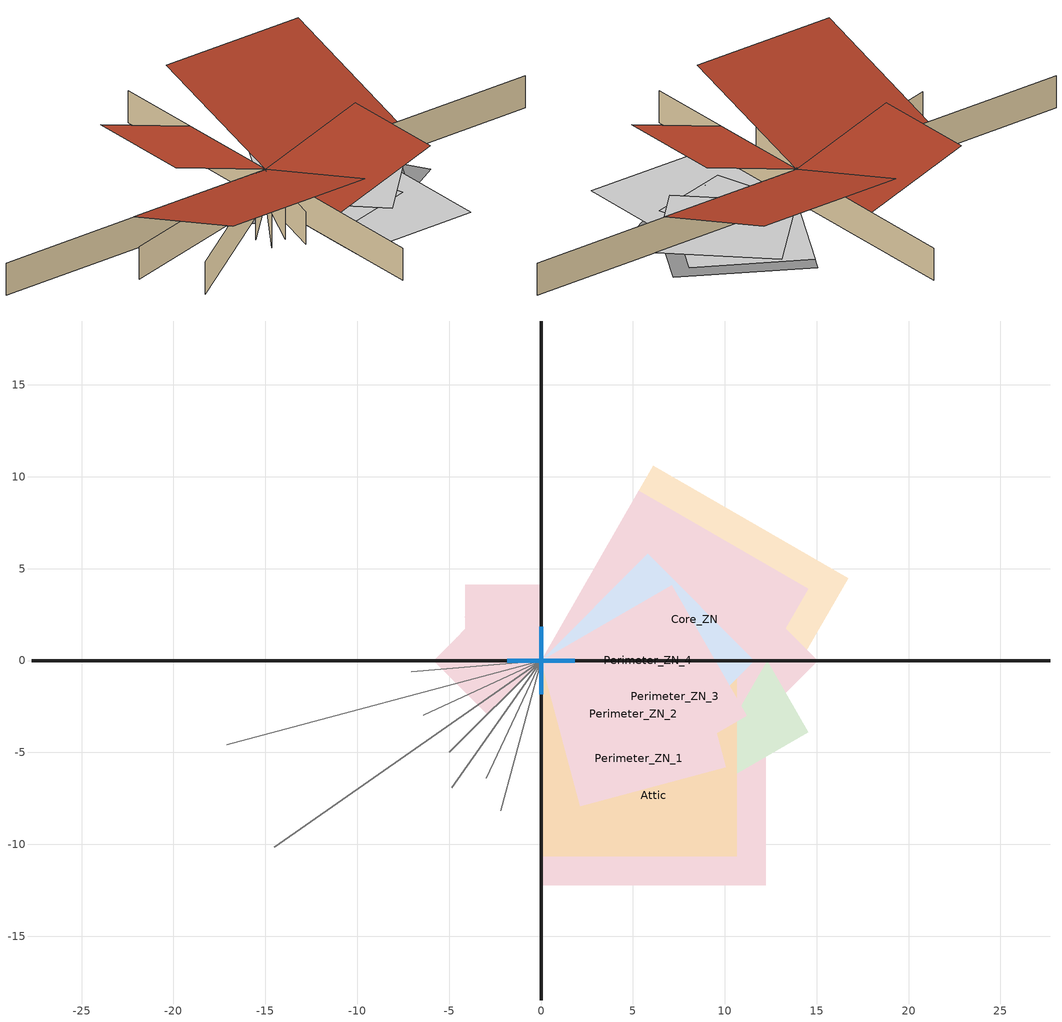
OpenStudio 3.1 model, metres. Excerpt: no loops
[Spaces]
Perimeter_ZN_1
 floor ground (Perimeter_ZN_1_floor SlabOnOrBelowGradeF073): 10.65,0 10.65,-10.65 0,-10.65 0,0 z0
 wall outside (MetalFrameWallU055): 0,0 27.71,0 z0:3.05
 wall to Perimeter_ZN_2 (MetalFrameWallInterior): 0,0 -7.05,-0.62 z0:3.05
 wall to Core_ZN (MetalFrameWallInterior): 0,0 -17.1,-4.58 z0:3.05
 wall to Perimeter_ZN_4: -5,-5 0,0 z0:3.05
 window (Base_AllCZ_FixedWindowU34): 0,0 1.83,0 / 0,0 1.83,0 / 0,0 1.83,0 / 0,0 1.83,0 / 0,0 1.83,0 / 0,0 1.83,0 z0:1.52
 window (Glazed Door): 0,0 1.83,0 z0:2.13
Perimeter_ZN_2
 floor ground (Perimeter_ZN_2_floor SlabOnOrBelowGradeF073): 7.92,2.12 10.05,-5.8 2.12,-7.92 0,0 z0
 wall outside (MetalFrameWallU055): 0,0 0,18.47 z0:3.05
 wall to Perimeter_ZN_3: -6.41,-2.99 0,0 z0:3.05
 wall to Core_ZN: -2.19,-8.18 0,0 z0:3.05
 window (Base_AllCZ_FixedWindowU34): 0,0 0,1.83 / 0,0 0,1.83 / 0,0 0,1.83 / 0,0 0,1.83 z0:1.52
Core_ZN
 floor ground (Core_ZN_floor SlabOnOrBelowGradeF073): 6.12,10.59 16.71,4.48 10.59,-6.12 0,0 z0
 wall to Perimeter_ZN_3: -14.5,-10.15 0,0 z0:3.05
 wall to Perimeter_ZN_4: -4.86,-6.93 0,0 z0:3.05
Perimeter_ZN_3
 floor ground (Perimeter_ZN_3_floor SlabOnOrBelowGradeF073): 9.22,5.33 14.55,-3.9 5.33,-9.22 0,0 z0
 wall outside (MetalFrameWallU055): 0,0 -27.71,0 z0:3.05
 wall to Perimeter_ZN_4: -2.99,-6.41 0,0 z0:3.05
 window (Base_AllCZ_FixedWindowU34): 0,0 -1.83,0 / 0,0 -1.83,0 / 0,0 -1.83,0 / 0,0 -1.83,0 / 0,0 -1.83,0 / 0,0 -1.83,0 z0:1.52
Perimeter_ZN_4
 floor ground (Perimeter_ZN_4_floor SlabOnOrBelowGradeF073): 5.8,5.8 11.6,0 5.8,-5.8 0,0 z0
 wall outside (MetalFrameWallU055): 0,0 0,-18.47 z0:3.05
 window (Base_AllCZ_FixedWindowU34): 0,0 0,-1.83 / 0,0 0,-1.83 / 0,0 0,-1.83 / 0,0 0,-1.83 z0:1.52
Attic
 floor outside (OtherFloorU071): 0,4.12 0,0 -4.12,0 -4.12,4.12 z0; -0.88,3.27 0,0 -3.27,-0.88 -4.14,2.39 z0; -1.69,2.93 0,0 -2.93,-1.69 -4.62,1.24 z0; -2.91,2.91 0,0 -2.91,-2.91 -5.83,0 z0
 floor to Core_ZN (TypicalPlenumFloorInterior): 12.23,0 12.23,-12.23 0,-12.23 0,0 z0
 floor to Perimeter_ZN_2 (TypicalPlenumFloorInterior): 7.92,2.12 10.05,-5.8 2.12,-7.92 0,0 z0
 floor to Perimeter_ZN_4 (TypicalPlenumFloorInterior): 7.1,4.1 11.21,-3 4.1,-7.1 0,0 z0
 floor to Perimeter_ZN_1 (TypicalPlenumFloorInterior): 7.53,7.53 15.06,0 7.53,-7.53 0,0 z0
 floor to Perimeter_ZN_3 (TypicalPlenumFloorInterior): 5.33,9.22 14.55,3.9 9.22,-5.33 0,0 z0
 roof outside (SteepNonresWoodFramingAndOtherRoofU034HiRefl): 0,-13.33,7.5 0,0,3.05 -14.05,0,3.05 -14.05,-13.33,7.5; 9.57,0,6.24 0,0,3.05 0,-10.09,3.05 9.57,-10.09,6.24; -9.57,0,6.24 0,0,3.05 0,10.09,3.05 -9.57,10.09,6.24; 0,13.33,7.5 0,0,3.05 14.05,0,3.05 14.05,13.33,7.5
[Site]
SACRAMENTO EXECUTIVE: Latitude {deg}=38.58; Longitude {deg}=-121.49; Time Zone {hr}=-8; Elevation {m}=4.572
[SizingPeriod:DesignDay] Barometric Pressure {Pa}=101284; Wind Speed {m/s}=2.3; Sky Clearness=0; Rain Indicator=0; Snow Indicator=0; Day of Month=21; Daylight Saving Time Indicator=0; Humidity Indicating Type=Wetbulb; Dry-Bulb Temperature Range Modifier Type=DefaultMultipliers
Name | Maximum Dry-Bulb Temperature {C} | Daily Dry-Bulb Temperature Range {deltaC} | Humidity Indicating Conditions at Maximum Dry-Bulb | Wind Direction {deg} | Month | Day Type | Solar Model Indicator | ASHRAE Taub | ASHRAE Taud
SACRAMENTO EXECUTIVE Ann Htg 99.6% Condns DB | -0.3 | 0 | -0.3 | 330 | 12 | WinterDesignDay | ASHRAEClearSky
SACRAMENTO EXECUTIVE  June .4% Condns DB=>MCWB | 39.4 | 16.5 | 21.6 | 220 | 6 | SummerDesignDay | ASHRAETau | 0.362 | 2.413
SACRAMENTO EXECUTIVE  July .4% Condns DB=>MCWB | 40.1 | 17.7 | 22 | 220 | 7 | SummerDesignDay | ASHRAETau | 0.363 | 2.407
SACRAMENTO EXECUTIVE  August .4% Condns DB=>MCWB | 40.1 | 17.5 | 21.2 | 220 | 8 | SummerDesignDay | ASHRAETau | 0.347 | 2.442
SACRAMENTO EXECUTIVE  September .4% Condns DB=>MCWB | 37.9 | 16.8 | 19.8 | 220 | 9 | SummerDesignDay | ASHRAETau | 0.351 | 2.437
SACRAMENTO EXECUTIVE  October .4% Condns DB=>MCWB | 33.5 | 14.6 | 18.2 | 220 | 10 | SummerDesignDay | ASHRAETau | 0.345 | 2.463
SACRAMENTO EXECUTIVE  November .4% Condns DB=>MCWB | 25.4 | 11.3 | 15.3 | 220 | 11 | SummerDesignDay | ASHRAETau | 0.331 | 2.486
[Site:WaterMainsTemperature]
Calculation Method=Schedule; Temperature Schedule=WaterMainCZ12
[Building]
Small Office: North Axis {deg}=0
[Material]
Name | Roughness | Thickness {m} | Conductivity {W/m-K} | Density {kg/m3} | Specific Heat {J/kg-K} | Thermal Absorptance | Solar Absorptance | Visible Absorptance
Stucco - 7/8 in. | MediumRough | 0.022352 | 0.700948 | 1855.1 | 837.36 | 0.9 | 0.7 | 0.8
Air - Metal Wall Framing - 16 or 24 in. OC; Air - Metal Wall Framing - 16 or 24 in. OC 1 | Smooth | 0.1397 | 1.22017 | 1.28148 | 1004.832
Gypsum Board - 1/2 in. | Smooth | 0.0127 | 0.158656 | 640.739 | 1130.436 | 0.9 | 0.7 | 0.8
Gypsum Board - 5/8 in. | MediumRough | 0.016002 | 0.158656 | 640.739 | 1130.436 | 0.9 | 0.7 | 0.8
Metal Standing Seam - 1/16 in. | MediumRough | 0.0015875 | 2.21534 | 7820.53 | 502.416 | 0.8 | 0.75 | 0.8
Compliance Insulation R28.63 | Smooth | 0.116061 | 0.0230188 | 16.0185 | 1130.436 | 0.9 | 0.7 | 0.8
Compliance Insulation R9.83 | MediumRough | 0.0398691 | 0.0230188 | 16.0185 | 1130.436 | 0.9 | 0.7 | 0.8
Plywood - 5/8 in. | Smooth | 0.016002 | 0.11544 | 480.554 | 1884.06
Carpet - 3/4 in. | Smooth | 0.01905 | 0.0455183 | 288.332 | 1381.644 | 0.9 | 0.7 | 0.8
Acoustic Tile - 3/4 in. | MediumRough | 0.01905 | 0.0576335 | 288.332 | 795.492 | 0.9 | 0.7 | 0.8
Compliance Insulation R14.60 | Smooth | 0.0591861 | 0.0230188 | 16.0185 | 1130.436
Compliance Insulation R1.41 | Smooth | 0.00571591 | 0.0230188 | 16.0185 | 1130.436
Compliance Insulation R0.02 | Smooth | 8.10768e-05 | 0.0230188 | 16.0185 | 1130.436
[Construction]
MetalFrameWallU055: Stucco - 7/8 in., Compliance Insulation R14.60, Compliance Insulation R1.41, Compliance Insulation R0.02, Compliance Insulation R0.02, Air - Metal Wall Framing - 16 or 24 in. OC, Gypsum Board - 1/2 in.
MetalFrameWallInterior: Gypsum Board - 5/8 in., Air - Metal Wall Framing - 16 or 24 in. OC 1, Gypsum Board - 5/8 in.
SteepNonresWoodFramingAndOtherRoofU034HiRefl: Metal Standing Seam - 1/16 in., Compliance Insulation R28.63
OtherFloorU071: Compliance Insulation R9.83, Plywood - 5/8 in., Carpet - 3/4 in.
TypicalPlenumFloorInterior: Acoustic Tile - 3/4 in.
Base_AllCZ_FixedWindowU34: Base_AllCZ_FixedWindowU34 Material
Glazed Door: Glazed Door Material
[WindowMaterial:SimpleGlazingSystem]
Name | U-Factor {W/m2-K} | Solar Heat Gain Coefficient | Visible Transmittance
Base_AllCZ_FixedWindowU34 Material | 1.93061 | 0.22 | 0.42
Glazed Door Material | 2.55522 | 0.23 | 0.17
[Construction:FfactorGroundFloor] F-Factor {W/m-K}=1.26344
Name | Area {m2} | PerimeterExposed {m}
Perimeter_ZN_1_floor SlabOnOrBelowGradeF073; Perimeter_ZN_3_floor SlabOnOrBelowGradeF073 | 113.449 | 27.432
Perimeter_ZN_2_floor SlabOnOrBelowGradeF073 | 67.3009 | 18.288
Perimeter_ZN_4_floor SlabOnOrBelowGradeF073 | 67.3021 | 18.288
Core_ZN_floor SlabOnOrBelowGradeF073 | 149.659 | 0
[Space] Building Story=Building Story 1
Name | Thermal Zone | Design Specification Outdoor Air Object
Perimeter_ZN_1 | Perimeter_ZN_1 Thermal Zone | Perimeter_ZN_1 Thermal Zone Design Specification Outdoor Air
Perimeter_ZN_2 | Perimeter_ZN_2 Thermal Zone | Perimeter_ZN_2 Thermal Zone Design Specification Outdoor Air
Perimeter_ZN_3 | Perimeter_ZN_3 Thermal Zone | Perimeter_ZN_3 Thermal Zone Design Specification Outdoor Air
Perimeter_ZN_4 | Perimeter_ZN_4 Thermal Zone | Perimeter_ZN_4 Thermal Zone Design Specification Outdoor Air
Core_ZN | Core_ZN Thermal Zone | Core_ZN Thermal Zone Design Specification Outdoor Air
Attic | Attic Thermal Zone | Attic Thermal Zone Design Specification Outdoor Air
[ThermalZone] Multiplier=1; Use Ideal Air Loads=No
Name | Volume {m3} | Thermostat
Attic Thermal Zone | 1731.2
Core_ZN Thermal Zone | 456.156 | Core_ZN Thermal Zone Thermostat
Perimeter_ZN_1 Thermal Zone | 345.797 | Perimeter_ZN_1 Thermal Zone Thermostat
Perimeter_ZN_2 Thermal Zone | 205.13 | Perimeter_ZN_2 Thermal Zone Thermostat
Perimeter_ZN_3 Thermal Zone | 345.797 | Perimeter_ZN_3 Thermal Zone Thermostat
Perimeter_ZN_4 Thermal Zone | 205.13 | Perimeter_ZN_4 Thermal Zone Thermostat
[Sizing:Zone]
Attic Thermal Zone: Zone Cooling Design Supply Air Temperature Input Method=SupplyAirTemperature; Zone Cooling Design Supply Air Temperature {C}=14; Zone Cooling Design Supply Air Temperature Difference {deltaC}=11.11; Zone Heating Design Supply Air Temperature Input Method=SupplyAirTemperature; Zone Heating Design Supply Air Temperature {C}=40; Zone Heating Design Supply Air Temperature Difference {deltaC}=11.11; Zone Cooling Design Supply Air Humidity Ratio {kg-H2O/kg-air}=0.0085; Zone Heating Design Supply Air Humidity Ratio {kg-H2O/kg-air}=0.008; Zone Heating Sizing Factor=1; Zone Cooling Sizing Factor=1; Cooling Design Air Flow Method=DesignDay; Cooling Minimum Air Flow per Zone Floor Area {m3/s-m2}=0; Cooling Minimum Air Flow {m3/s}=0; Cooling Minimum Air Flow Fraction=0; Heating Design Air Flow Method=DesignDay; Heating Maximum Air Flow per Zone Floor Area {m3/s-m2}=0; Heating Maximum Air Flow {m3/s}=0; Heating Maximum Air Flow Fraction=0; Account for Dedicated Outdoor Air System=No; Dedicated Outdoor Air System Control Strategy=NeutralSupplyAir; Dedicated Outdoor Air Low Setpoint Temperature for Design {C}=autosize; Dedicated Outdoor Air High Setpoint Temperature for Design {C}=autosize
[BuildingStory]
Building Story 1
[People:Definition] Number of People Calculation Method=People/Area; People per Space Floor Area {person/m2}=0.0538196; Fraction Radiant=0.3; Sensible Heat Fraction=0.555556
Perimeter_ZN_1 People Definition; Perimeter_ZN_2 People Definition; Perimeter_ZN_3 People Definition; Perimeter_ZN_4 People Definition; Core_ZN People Definition
[People] Number of People Schedule=OfficeOccupancy; Multiplier=1
Name | People Definition | Space or SpaceType | Activity Level Schedule
Perimeter_ZN_1 People | Perimeter_ZN_1 People Definition | Perimeter_ZN_1 | Perimeter_ZN_1 People Activity Level
Perimeter_ZN_2 People | Perimeter_ZN_2 People Definition | Perimeter_ZN_2 | Perimeter_ZN_2 People Activity Level
Perimeter_ZN_3 People | Perimeter_ZN_3 People Definition | Perimeter_ZN_3 | Perimeter_ZN_3 People Activity Level
Perimeter_ZN_4 People | Perimeter_ZN_4 People Definition | Perimeter_ZN_4 | Perimeter_ZN_4 People Activity Level
Core_ZN People | Core_ZN People Definition | Core_ZN | Core_ZN People Activity Level
[SpaceInfiltration:DesignFlowRate] Design Flow Rate Calculation Method=Flow/ExteriorWallArea; Flow per Exterior Surface Area {m3/s-m2}=0.00119482; Constant Term Coefficient=0; Temperature Term Coefficient=0; Velocity Term Coefficient=0.224052; Velocity Squared Term Coefficient=0
Name | Space or SpaceType | Schedule
Perimeter_ZN_1 Space Infiltration Design Flow Rate 1 | Perimeter_ZN_1 | OfficeInfiltration
Perimeter_ZN_2 Space Infiltration Design Flow Rate 1 | Perimeter_ZN_2 | OfficeInfiltration
Perimeter_ZN_3 Space Infiltration Design Flow Rate 1 | Perimeter_ZN_3 | OfficeInfiltration
Perimeter_ZN_4 Space Infiltration Design Flow Rate 1 | Perimeter_ZN_4 | OfficeInfiltration
Core_ZN Space Infiltration Design Flow Rate 1 | Core_ZN | OfficeInfiltration
Attic Space Infiltration Design Flow Rate 1 | Attic | On
[Lights:Definition] Design Level Calculation Method=Watts/Area; Watts per Space Floor Area {W/m2}=6.45835; Fraction Radiant=0.97; Return Air Fraction=0
Perimeter_ZN_1 Regulated Lights Definition; Perimeter_ZN_2 Regulated Lights Definition; Perimeter_ZN_3 Regulated Lights Definition; Perimeter_ZN_4 Regulated Lights Definition; Core_ZN Regulated Lights Definition
[Lights] Schedule=OfficeLights; Fraction Replaceable=1
Name | Lights Definition | Space or SpaceType
Perimeter_ZN_1 Regulated Lights | Perimeter_ZN_1 Regulated Lights Definition | Perimeter_ZN_1
Perimeter_ZN_2 Regulated Lights | Perimeter_ZN_2 Regulated Lights Definition | Perimeter_ZN_2
Perimeter_ZN_3 Regulated Lights | Perimeter_ZN_3 Regulated Lights Definition | Perimeter_ZN_3
Perimeter_ZN_4 Regulated Lights | Perimeter_ZN_4 Regulated Lights Definition | Perimeter_ZN_4
Core_ZN Regulated Lights | Core_ZN Regulated Lights Definition | Core_ZN
[ElectricEquipment:Definition] Design Level Calculation Method=Watts/Area; Watts per Space Floor Area {W/m2}=16.1459; Fraction Latent=0; Fraction Radiant=0.2; Fraction Lost=0
Perimeter_ZN_1 Recepticle Loads Definition; Perimeter_ZN_2 Recepticle Loads Definition; Perimeter_ZN_3 Recepticle Loads Definition; Perimeter_ZN_4 Recepticle Loads Definition; Core_ZN Recepticle Loads Definition
[ElectricEquipment] Schedule=OfficeReceptacle
Name | Electric Equipment Definition | Space or SpaceType
Perimeter_ZN_1 Recepticle Loads | Perimeter_ZN_1 Recepticle Loads Definition | Perimeter_ZN_1
Perimeter_ZN_2 Recepticle Loads | Perimeter_ZN_2 Recepticle Loads Definition | Perimeter_ZN_2
Perimeter_ZN_3 Recepticle Loads | Perimeter_ZN_3 Recepticle Loads Definition | Perimeter_ZN_3
Perimeter_ZN_4 Recepticle Loads | Perimeter_ZN_4 Recepticle Loads Definition | Perimeter_ZN_4
Core_ZN Recepticle Loads | Core_ZN Recepticle Loads Definition | Core_ZN
[AvailabilityManager:NightCycle] Applicability Schedule=Always On Discrete; Control Type=CycleOnControlZone; Thermostat Tolerance {deltaC}=1.11111; Cycling Run Time Control Type=ThermostatWithMinimumRunTime; Cycling Run Time {s}=900
Availability Manager Night Cycle 1; Availability Manager Night Cycle 2; Availability Manager Night Cycle 3; Availability Manager Night Cycle 4; Availability Manager Night Cycle 5
[DesignSpecification:OutdoorAir] Outdoor Air Method=Maximum; Outdoor Air Flow per Person {m3/s-person}=0
Name | Outdoor Air Flow per Floor Area {m3/s-m2}
Attic Thermal Zone Design Specification Outdoor Air | 0
Core_ZN Thermal Zone Design Specification Outdoor Air; Perimeter_ZN_1 Thermal Zone Design Specification Outdoor Air; Perimeter_ZN_2 Thermal Zone Design Specification Outdoor Air; Perimeter_ZN_3 Thermal Zone Design Specification Outdoor Air; Perimeter_ZN_4 Thermal Zone Design Specification Outdoor Air | 0.000762
[ThermostatSetpoint:DualSetpoint] Heating Setpoint Temperature Schedule=OfficeHtgSetpt; Cooling Setpoint Temperature Schedule=OfficeClgSetpt
Core_ZN Thermal Zone Thermostat; Perimeter_ZN_1 Thermal Zone Thermostat; Perimeter_ZN_2 Thermal Zone Thermostat; Perimeter_ZN_3 Thermal Zone Thermostat; Perimeter_ZN_4 Thermal Zone Thermostat
[Schedule:Day]
WaterMainCZ12Jan: 1, 0, 10.7778, 2, 0, 10.7778, 3, 0, 10.7778, 4, 0, 10.7778, 5, 0, 10.7778, 6, 0, 10.7778, 7, 0, 10.7778, 8, 0, 10.7778, 9, 0, 10.7778, 10, 0, 10.7778, 11, 0, 10.7778, 12, 0, 10.7778, 13, 0, 10.7778, 14, 0, 10.7778, 15, 0, 10.7778, 16, 0, 10.7778, 17, 0, 10.7778, 18, 0, 10.7778, 19, 0, 10.7778, 20, 0, 10.7778, 21, 0, 10.7778, 22, 0, 10.7778, 23, 0, 10.7778, 24, 0, 10.7778
WaterMainCZ12Feb: 1, 0, 10.8333, 2, 0, 10.8333, 3, 0, 10.8333, 4, 0, 10.8333, 5, 0, 10.8333, 6, 0, 10.8333, 7, 0, 10.8333, 8, 0, 10.8333, 9, 0, 10.8333, 10, 0, 10.8333, 11, 0, 10.8333, 12, 0, 10.8333, 13, 0, 10.8333, 14, 0, 10.8333, 15, 0, 10.8333, 16, 0, 10.8333, 17, 0, 10.8333, 18, 0, 10.8333, 19, 0, 10.8333, 20, 0, 10.8333, 21, 0, 10.8333, 22, 0, 10.8333, 23, 0, 10.8333, 24, 0, 10.8333
WaterMainCZ12Mar: 1, 0, 11.5, 2, 0, 11.5, 3, 0, 11.5, 4, 0, 11.5, 5, 0, 11.5, 6, 0, 11.5, 7, 0, 11.5, 8, 0, 11.5, 9, 0, 11.5, 10, 0, 11.5, 11, 0, 11.5, 12, 0, 11.5, 13, 0, 11.5, 14, 0, 11.5, 15, 0, 11.5, 16, 0, 11.5, 17, 0, 11.5, 18, 0, 11.5, 19, 0, 11.5, 20, 0, 11.5, 21, 0, 11.5, 22, 0, 11.5, 23, 0, 11.5, 24, 0, 11.5
WaterMainCZ12Apr: 1, 0, 12.5556, 2, 0, 12.5556, 3, 0, 12.5556, 4, 0, 12.5556, 5, 0, 12.5556, 6, 0, 12.5556, 7, 0, 12.5556, 8, 0, 12.5556, 9, 0, 12.5556, 10, 0, 12.5556, 11, 0, 12.5556, 12, 0, 12.5556, 13, 0, 12.5556, 14, 0, 12.5556, 15, 0, 12.5556, 16, 0, 12.5556, 17, 0, 12.5556, 18, 0, 12.5556, 19, 0, 12.5556, 20, 0, 12.5556, 21, 0, 12.5556, 22, 0, 12.5556, 23, 0, 12.5556, 24, 0, 12.5556
WaterMainCZ12May: 1, 0, 12.6111, 2, 0, 12.6111, 3, 0, 12.6111, 4, 0, 12.6111, 5, 0, 12.6111, 6, 0, 12.6111, 7, 0, 12.6111, 8, 0, 12.6111, 9, 0, 12.6111, 10, 0, 12.6111, 11, 0, 12.6111, 12, 0, 12.6111, 13, 0, 12.6111, 14, 0, 12.6111, 15, 0, 12.6111, 16, 0, 12.6111, 17, 0, 12.6111, 18, 0, 12.6111, 19, 0, 12.6111, 20, 0, 12.6111, 21, 0, 12.6111, 22, 0, 12.6111, 23, 0, 12.6111, 24, 0, 12.6111
WaterMainCZ12Jun: 1, 0, 14.4444, 2, 0, 14.4444, 3, 0, 14.4444, 4, 0, 14.4444, 5, 0, 14.4444, 6, 0, 14.4444, 7, 0, 14.4444, 8, 0, 14.4444, 9, 0, 14.4444, 10, 0, 14.4444, 11, 0, 14.4444, 12, 0, 14.4444, 13, 0, 14.4444, 14, 0, 14.4444, 15, 0, 14.4444, 16, 0, 14.4444, 17, 0, 14.4444, 18, 0, 14.4444, 19, 0, 14.4444, 20, 0, 14.4444, 21, 0, 14.4444, 22, 0, 14.4444, 23, 0, 14.4444, 24, 0, 14.4444
WaterMainCZ12Jul: 1, 0, 15.6667, 2, 0, 15.6667, 3, 0, 15.6667, 4, 0, 15.6667, 5, 0, 15.6667, 6, 0, 15.6667, 7, 0, 15.6667, 8, 0, 15.6667, 9, 0, 15.6667, 10, 0, 15.6667, 11, 0, 15.6667, 12, 0, 15.6667, 13, 0, 15.6667, 14, 0, 15.6667, 15, 0, 15.6667, 16, 0, 15.6667, 17, 0, 15.6667, 18, 0, 15.6667, 19, 0, 15.6667, 20, 0, 15.6667, 21, 0, 15.6667, 22, 0, 15.6667, 23, 0, 15.6667, 24, 0, 15.6667
WaterMainCZ12Aug: 1, 0, 16.2778, 2, 0, 16.2778, 3, 0, 16.2778, 4, 0, 16.2778, 5, 0, 16.2778, 6, 0, 16.2778, 7, 0, 16.2778, 8, 0, 16.2778, 9, 0, 16.2778, 10, 0, 16.2778, 11, 0, 16.2778, 12, 0, 16.2778, 13, 0, 16.2778, 14, 0, 16.2778, 15, 0, 16.2778, 16, 0, 16.2778, 17, 0, 16.2778, 18, 0, 16.2778, 19, 0, 16.2778, 20, 0, 16.2778, 21, 0, 16.2778, 22, 0, 16.2778, 23, 0, 16.2778, 24, 0, 16.2778
WaterMainCZ12Sep: 1, 0, 16, 2, 0, 16, 3, 0, 16, 4, 0, 16, 5, 0, 16, 6, 0, 16, 7, 0, 16, 8, 0, 16, 9, 0, 16, 10, 0, 16, 11, 0, 16, 12, 0, 16, 13, 0, 16, 14, 0, 16, 15, 0, 16, 16, 0, 16, 17, 0, 16, 18, 0, 16, 19, 0, 16, 20, 0, 16, 21, 0, 16, 22, 0, 16, 23, 0, 16, 24, 0, 16
WaterMainCZ12Oct: 1, 0, 15.7778, 2, 0, 15.7778, 3, 0, 15.7778, 4, 0, 15.7778, 5, 0, 15.7778, 6, 0, 15.7778, 7, 0, 15.7778, 8, 0, 15.7778, 9, 0, 15.7778, 10, 0, 15.7778, 11, 0, 15.7778, 12, 0, 15.7778, 13, 0, 15.7778, 14, 0, 15.7778, 15, 0, 15.7778, 16, 0, 15.7778, 17, 0, 15.7778, 18, 0, 15.7778, 19, 0, 15.7778, 20, 0, 15.7778, 21, 0, 15.7778, 22, 0, 15.7778, 23, 0, 15.7778, 24, 0, 15.7778
WaterMainCZ12Nov: 1, 0, 14, 2, 0, 14, 3, 0, 14, 4, 0, 14, 5, 0, 14, 6, 0, 14, 7, 0, 14, 8, 0, 14, 9, 0, 14, 10, 0, 14, 11, 0, 14, 12, 0, 14, 13, 0, 14, 14, 0, 14, 15, 0, 14, 16, 0, 14, 17, 0, 14, 18, 0, 14, 19, 0, 14, 20, 0, 14, 21, 0, 14, 22, 0, 14, 23, 0, 14, 24, 0, 14
WaterMainCZ12Dec: 1, 0, 11.7222, 2, 0, 11.7222, 3, 0, 11.7222, 4, 0, 11.7222, 5, 0, 11.7222, 6, 0, 11.7222, 7, 0, 11.7222, 8, 0, 11.7222, 9, 0, 11.7222, 10, 0, 11.7222, 11, 0, 11.7222, 12, 0, 11.7222, 13, 0, 11.7222, 14, 0, 11.7222, 15, 0, 11.7222, 16, 0, 11.7222, 17, 0, 11.7222, 18, 0, 11.7222, 19, 0, 11.7222, 20, 0, 11.7222, 21, 0, 11.7222, 22, 0, 11.7222, 23, 0, 11.7222, 24, 0, 11.7222
OfficeOccupancySun: 1, 0, 0, 2, 0, 0, 3, 0, 0, 4, 0, 0, 5, 0, 0, 6, 0, 0, 7, 0, 0.05, 8, 0, 0.05, 9, 0, 0.05, 10, 0, 0.05, 11, 0, 0.05, 12, 0, 0.05, 13, 0, 0.05, 14, 0, 0.05, 15, 0, 0.05, 16, 0, 0.05, 17, 0, 0.05, 18, 0, 0.05, 19, 0, 0, 20, 0, 0, 21, 0, 0, 22, 0, 0, 23, 0, 0, 24, 0, 0
OfficeOccupancyWD: 1, 0, 0, 2, 0, 0, 3, 0, 0, 4, 0, 0, 5, 0, 0, 6, 0, 0, 7, 0, 0.1, 8, 0, 0.2, 9, 0, 0.95, 10, 0, 0.95, 11, 0, 0.95, 12, 0, 0.95, 13, 0, 0.5, 14, 0, 0.95, 15, 0, 0.95, 16, 0, 0.95, 17, 0, 0.95, 18, 0, 0.3, 19, 0, 0.1, 20, 0, 0.1, 21, 0, 0.1, 22, 0, 0.1, 23, 0, 0.05, 24, 0, 0.05
OfficeOccupancySat: 1, 0, 0, 2, 0, 0, 3, 0, 0, 4, 0, 0, 5, 0, 0, 6, 0, 0, 7, 0, 0.1, 8, 0, 0.1, 9, 0, 0.3, 10, 0, 0.3, 11, 0, 0.3, 12, 0, 0.3, 13, 0, 0.1, 14, 0, 0.1, 15, 0, 0.1, 16, 0, 0.1, 17, 0, 0.1, 18, 0, 0.05, 19, 0, 0.05, 20, 0, 0, 21, 0, 0, 22, 0, 0, 23, 0, 0, 24, 0, 0
OnDay; OfficeInfiltrationSun: 1, 0, 1, 2, 0, 1, 3, 0, 1, 4, 0, 1, 5, 0, 1, 6, 0, 1, 7, 0, 1, 8, 0, 1, 9, 0, 1, 10, 0, 1, 11, 0, 1, 12, 0, 1, 13, 0, 1, 14, 0, 1, 15, 0, 1, 16, 0, 1, 17, 0, 1, 18, 0, 1, 19, 0, 1, 20, 0, 1, 21, 0, 1, 22, 0, 1, 23, 0, 1, 24, 0, 1
OffDay: 1, 0, 0, 2, 0, 0, 3, 0, 0, 4, 0, 0, 5, 0, 0, 6, 0, 0, 7, 0, 0, 8, 0, 0, 9, 0, 0, 10, 0, 0, 11, 0, 0, 12, 0, 0, 13, 0, 0, 14, 0, 0, 15, 0, 0, 16, 0, 0, 17, 0, 0, 18, 0, 0, 19, 0, 0, 20, 0, 0, 21, 0, 0, 22, 0, 0, 23, 0, 0, 24, 0, 0
OfficeReceptacleSun; OfficeLightsSun: 1, 0, 0.05, 2, 0, 0.05, 3, 0, 0.05, 4, 0, 0.05, 5, 0, 0.05, 6, 0, 0.05, 7, 0, 0.05, 8, 0, 0.05, 9, 0, 0.05, 10, 0, 0.05, 11, 0, 0.05, 12, 0, 0.05, 13, 0, 0.05, 14, 0, 0.05, 15, 0, 0.05, 16, 0, 0.05, 17, 0, 0.05, 18, 0, 0.05, 19, 0, 0.05, 20, 0, 0.05, 21, 0, 0.05, 22, 0, 0.05, 23, 0, 0.05, 24, 0, 0.05
OfficeReceptacleWD: 1, 0, 0.05, 2, 0, 0.05, 3, 0, 0.05, 4, 0, 0.05, 5, 0, 0.05, 6, 0, 0.1, 7, 0, 0.1, 8, 0, 0.3, 9, 0, 0.9, 10, 0, 0.9, 11, 0, 0.9, 12, 0, 0.9, 13, 0, 0.9, 14, 0, 0.9, 15, 0, 0.9, 16, 0, 0.9, 17, 0, 0.9, 18, 0, 0.5, 19, 0, 0.3, 20, 0, 0.3, 21, 0, 0.2, 22, 0, 0.2, 23, 0, 0.1, 24, 0, 0.05
OfficeReceptacleSat; OfficeLightsSat: 1, 0, 0.05, 2, 0, 0.05, 3, 0, 0.05, 4, 0, 0.05, 5, 0, 0.05, 6, 0, 0.05, 7, 0, 0.1, 8, 0, 0.1, 9, 0, 0.3, 10, 0, 0.3, 11, 0, 0.3, 12, 0, 0.3, 13, 0, 0.15, 14, 0, 0.15, 15, 0, 0.15, 16, 0, 0.15, 17, 0, 0.15, 18, 0, 0.05, 19, 0, 0.05, 20, 0, 0.05, 21, 0, 0.05, 22, 0, 0.05, 23, 0, 0.05, 24, 0, 0.05
OfficeInfiltrationWD: 1, 0, 1, 2, 0, 1, 3, 0, 1, 4, 0, 1, 5, 0, 1, 6, 0, 0.25, 7, 0, 0.25, 8, 0, 0.25, 9, 0, 0.25, 10, 0, 0.25, 11, 0, 0.25, 12, 0, 0.25, 13, 0, 0.25, 14, 0, 0.25, 15, 0, 0.25, 16, 0, 0.25, 17, 0, 0.25, 18, 0, 0.25, 19, 0, 0.25, 20, 0, 0.25, 21, 0, 0.25, 22, 0, 0.25, 23, 0, 0.25, 24, 0, 0.25
OfficeInfiltrationSat: 1, 0, 1, 2, 0, 1, 3, 0, 1, 4, 0, 1, 5, 0, 1, 6, 0, 0.25, 7, 0, 0.25, 8, 0, 0.25, 9, 0, 0.25, 10, 0, 0.25, 11, 0, 0.25, 12, 0, 0.25, 13, 0, 0.25, 14, 0, 0.25, 15, 0, 0.25, 16, 0, 0.25, 17, 0, 0.25, 18, 0, 0.25, 19, 0, 0.25, 20, 0, 1, 21, 0, 1, 22, 0, 1, 23, 0, 1, 24, 0, 1
OfficeLightsWD: 1, 0, 0.05, 2, 0, 0.05, 3, 0, 0.05, 4, 0, 0.05, 5, 0, 0.05, 6, 0, 0.1, 7, 0, 0.1, 8, 0, 0.3, 9, 0, 0.65, 10, 0, 0.65, 11, 0, 0.65, 12, 0, 0.65, 13, 0, 0.65, 14, 0, 0.65, 15, 0, 0.65, 16, 0, 0.65, 17, 0, 0.65, 18, 0, 0.35, 19, 0, 0.3, 20, 0, 0.3, 21, 0, 0.2, 22, 0, 0.2, 23, 0, 0.1, 24, 0, 0.05
OfficeClgSetptSun: 1, 0, 29.4444, 2, 0, 29.4444, 3, 0, 29.4444, 4, 0, 29.4444, 5, 0, 29.4444, 6, 0, 29.4444, 7, 0, 29.4444, 8, 0, 29.4444, 9, 0, 29.4444, 10, 0, 29.4444, 11, 0, 29.4444, 12, 0, 29.4444, 13, 0, 29.4444, 14, 0, 29.4444, 15, 0, 29.4444, 16, 0, 29.4444, 17, 0, 29.4444, 18, 0, 29.4444, 19, 0, 29.4444, 20, 0, 29.4444, 21, 0, 29.4444, 22, 0, 29.4444, 23, 0, 29.4444, 24, 0, 29.4444
OfficeClgSetptWD: 1, 0, 29.4444, 2, 0, 29.4444, 3, 0, 29.4444, 4, 0, 29.4444, 5, 0, 29.4444, 6, 0, 23.8889, 7, 0, 23.8889, 8, 0, 23.8889, 9, 0, 23.8889, 10, 0, 23.8889, 11, 0, 23.8889, 12, 0, 23.8889, 13, 0, 23.8889, 14, 0, 23.8889, 15, 0, 23.8889, 16, 0, 23.8889, 17, 0, 23.8889, 18, 0, 23.8889, 19, 0, 23.8889, 20, 0, 23.8889, 21, 0, 23.8889, 22, 0, 23.8889, 23, 0, 23.8889, 24, 0, 23.8889
OfficeClgSetptSat: 1, 0, 29.4444, 2, 0, 29.4444, 3, 0, 29.4444, 4, 0, 29.4444, 5, 0, 29.4444, 6, 0, 23.8889, 7, 0, 23.8889, 8, 0, 23.8889, 9, 0, 23.8889, 10, 0, 23.8889, 11, 0, 23.8889, 12, 0, 23.8889, 13, 0, 23.8889, 14, 0, 23.8889, 15, 0, 23.8889, 16, 0, 23.8889, 17, 0, 23.8889, 18, 0, 23.8889, 19, 0, 23.8889, 20, 0, 29.4444, 21, 0, 29.4444, 22, 0, 29.4444, 23, 0, 29.4444, 24, 0, 29.4444
OfficeHtgSetptSun: 1, 0, 15.5556, 2, 0, 15.5556, 3, 0, 15.5556, 4, 0, 15.5556, 5, 0, 15.5556, 6, 0, 15.5556, 7, 0, 15.5556, 8, 0, 15.5556, 9, 0, 15.5556, 10, 0, 15.5556, 11, 0, 15.5556, 12, 0, 15.5556, 13, 0, 15.5556, 14, 0, 15.5556, 15, 0, 15.5556, 16, 0, 15.5556, 17, 0, 15.5556, 18, 0, 15.5556, 19, 0, 15.5556, 20, 0, 15.5556, 21, 0, 15.5556, 22, 0, 15.5556, 23, 0, 15.5556, 24, 0, 15.5556
OfficeHtgSetptWD: 1, 0, 15.5556, 2, 0, 15.5556, 3, 0, 15.5556, 4, 0, 15.5556, 5, 0, 15.5556, 6, 0, 21.1111, 7, 0, 21.1111, 8, 0, 21.1111, 9, 0, 21.1111, 10, 0, 21.1111, 11, 0, 21.1111, 12, 0, 21.1111, 13, 0, 21.1111, 14, 0, 21.1111, 15, 0, 21.1111, 16, 0, 21.1111, 17, 0, 21.1111, 18, 0, 21.1111, 19, 0, 21.1111, 20, 0, 21.1111, 21, 0, 21.1111, 22, 0, 21.1111, 23, 0, 21.1111, 24, 0, 21.1111
OfficeHtgSetptSat: 1, 0, 15.5556, 2, 0, 15.5556, 3, 0, 15.5556, 4, 0, 15.5556, 5, 0, 15.5556, 6, 0, 21.1111, 7, 0, 21.1111, 8, 0, 21.1111, 9, 0, 21.1111, 10, 0, 21.1111, 11, 0, 21.1111, 12, 0, 21.1111, 13, 0, 21.1111, 14, 0, 21.1111, 15, 0, 21.1111, 16, 0, 21.1111, 17, 0, 21.1111, 18, 0, 21.1111, 19, 0, 21.1111, 20, 0, 15.5556, 21, 0, 15.5556, 22, 0, 15.5556, 23, 0, 15.5556, 24, 0, 15.5556
Schedule:Day #1; Schedule:Day #8; Schedule:Day #10; Schedule:Day #12; Schedule:Day #14: 24, 0, 131.882
[Schedule:Week]
WaterMainCZ12JanWk: WaterMainCZ12Jan, WaterMainCZ12Jan, WaterMainCZ12Jan, WaterMainCZ12Jan, WaterMainCZ12Jan, WaterMainCZ12Jan, WaterMainCZ12Jan, WaterMainCZ12Jan, WaterMainCZ12Jan, WaterMainCZ12Jan, WaterMainCZ12Jan, WaterMainCZ12Jan
WaterMainCZ12FebWk: WaterMainCZ12Feb, WaterMainCZ12Feb, WaterMainCZ12Feb, WaterMainCZ12Feb, WaterMainCZ12Feb, WaterMainCZ12Feb, WaterMainCZ12Feb, WaterMainCZ12Feb, WaterMainCZ12Feb, WaterMainCZ12Feb, WaterMainCZ12Feb, WaterMainCZ12Feb
WaterMainCZ12MarWk: WaterMainCZ12Mar, WaterMainCZ12Mar, WaterMainCZ12Mar, WaterMainCZ12Mar, WaterMainCZ12Mar, WaterMainCZ12Mar, WaterMainCZ12Mar, WaterMainCZ12Mar, WaterMainCZ12Mar, WaterMainCZ12Mar, WaterMainCZ12Mar, WaterMainCZ12Mar
WaterMainCZ12AprWk: WaterMainCZ12Apr, WaterMainCZ12Apr, WaterMainCZ12Apr, WaterMainCZ12Apr, WaterMainCZ12Apr, WaterMainCZ12Apr, WaterMainCZ12Apr, WaterMainCZ12Apr, WaterMainCZ12Apr, WaterMainCZ12Apr, WaterMainCZ12Apr, WaterMainCZ12Apr
WaterMainCZ12MayWk: WaterMainCZ12May, WaterMainCZ12May, WaterMainCZ12May, WaterMainCZ12May, WaterMainCZ12May, WaterMainCZ12May, WaterMainCZ12May, WaterMainCZ12May, WaterMainCZ12May, WaterMainCZ12May, WaterMainCZ12May, WaterMainCZ12May
WaterMainCZ12JunWk: WaterMainCZ12Jun, WaterMainCZ12Jun, WaterMainCZ12Jun, WaterMainCZ12Jun, WaterMainCZ12Jun, WaterMainCZ12Jun, WaterMainCZ12Jun, WaterMainCZ12Jun, WaterMainCZ12Jun, WaterMainCZ12Jun, WaterMainCZ12Jun, WaterMainCZ12Jun
WaterMainCZ12JulWk: WaterMainCZ12Jul, WaterMainCZ12Jul, WaterMainCZ12Jul, WaterMainCZ12Jul, WaterMainCZ12Jul, WaterMainCZ12Jul, WaterMainCZ12Jul, WaterMainCZ12Jul, WaterMainCZ12Jul, WaterMainCZ12Jul, WaterMainCZ12Jul, WaterMainCZ12Jul
WaterMainCZ12AugWk: WaterMainCZ12Aug, WaterMainCZ12Aug, WaterMainCZ12Aug, WaterMainCZ12Aug, WaterMainCZ12Aug, WaterMainCZ12Aug, WaterMainCZ12Aug, WaterMainCZ12Aug, WaterMainCZ12Aug, WaterMainCZ12Aug, WaterMainCZ12Aug, WaterMainCZ12Aug
WaterMainCZ12SepWk: WaterMainCZ12Sep, WaterMainCZ12Sep, WaterMainCZ12Sep, WaterMainCZ12Sep, WaterMainCZ12Sep, WaterMainCZ12Sep, WaterMainCZ12Sep, WaterMainCZ12Sep, WaterMainCZ12Sep, WaterMainCZ12Sep, WaterMainCZ12Sep, WaterMainCZ12Sep
WaterMainCZ12OctWk: WaterMainCZ12Oct, WaterMainCZ12Oct, WaterMainCZ12Oct, WaterMainCZ12Oct, WaterMainCZ12Oct, WaterMainCZ12Oct, WaterMainCZ12Oct, WaterMainCZ12Oct, WaterMainCZ12Oct, WaterMainCZ12Oct, WaterMainCZ12Oct, WaterMainCZ12Oct
WaterMainCZ12NovWk: WaterMainCZ12Nov, WaterMainCZ12Nov, WaterMainCZ12Nov, WaterMainCZ12Nov, WaterMainCZ12Nov, WaterMainCZ12Nov, WaterMainCZ12Nov, WaterMainCZ12Nov, WaterMainCZ12Nov, WaterMainCZ12Nov, WaterMainCZ12Nov, WaterMainCZ12Nov
WaterMainCZ12DecWk: WaterMainCZ12Dec, WaterMainCZ12Dec, WaterMainCZ12Dec, WaterMainCZ12Dec, WaterMainCZ12Dec, WaterMainCZ12Dec, WaterMainCZ12Dec, WaterMainCZ12Dec, WaterMainCZ12Dec, WaterMainCZ12Dec, WaterMainCZ12Dec, WaterMainCZ12Dec
OfficeOccupancyWk: OfficeOccupancySun, OfficeOccupancyWD, OfficeOccupancyWD, OfficeOccupancyWD, OfficeOccupancyWD, OfficeOccupancyWD, OfficeOccupancySat, OfficeOccupancySun, OnDay, OffDay, OfficeOccupancySun, OfficeOccupancySun
OfficeReceptacleWk: OfficeReceptacleSun, OfficeReceptacleWD, OfficeReceptacleWD, OfficeReceptacleWD, OfficeReceptacleWD, OfficeReceptacleWD, OfficeReceptacleSat, OfficeReceptacleSun, OnDay, OffDay, OfficeReceptacleSun, OfficeReceptacleSun
OfficeInfiltrationWk: OfficeInfiltrationSun, OfficeInfiltrationWD, OfficeInfiltrationWD, OfficeInfiltrationWD, OfficeInfiltrationWD, OfficeInfiltrationWD, OfficeInfiltrationSat, OfficeInfiltrationSun, OfficeInfiltrationWD, OfficeInfiltrationWD, OfficeInfiltrationSun, OfficeInfiltrationSun
OnWk: OnDay, OnDay, OnDay, OnDay, OnDay, OnDay, OnDay, OnDay, OnDay, OnDay, OnDay, OnDay
OfficeLightsWk: OfficeLightsSun, OfficeLightsWD, OfficeLightsWD, OfficeLightsWD, OfficeLightsWD, OfficeLightsWD, OfficeLightsSat, OfficeLightsSun, OnDay, OffDay, OfficeLightsSun, OfficeLightsSun
OfficeClgSetptWk: OfficeClgSetptSun, OfficeClgSetptWD, OfficeClgSetptWD, OfficeClgSetptWD, OfficeClgSetptWD, OfficeClgSetptWD, OfficeClgSetptSat, OfficeClgSetptSun, OfficeClgSetptWD, OfficeClgSetptWD, OfficeClgSetptSun, OfficeClgSetptSun
OfficeHtgSetptWk: OfficeHtgSetptSun, OfficeHtgSetptWD, OfficeHtgSetptWD, OfficeHtgSetptWD, OfficeHtgSetptWD, OfficeHtgSetptWD, OfficeHtgSetptSat, OfficeHtgSetptSun, OfficeHtgSetptWD, OfficeHtgSetptWD, OfficeHtgSetptSun, OfficeHtgSetptSun
[Schedule:Year]
WaterMainCZ12: 1, 31, WaterMainCZ12JanWk, 2, 28, WaterMainCZ12FebWk, 3, 31, WaterMainCZ12MarWk, 4, 30, WaterMainCZ12AprWk, 5, 31, WaterMainCZ12MayWk, 6, 30, WaterMainCZ12JunWk, 7, 31, WaterMainCZ12JulWk, 8, 31, WaterMainCZ12AugWk, 9, 30, WaterMainCZ12SepWk, 10, 31, WaterMainCZ12OctWk, 11, 30, WaterMainCZ12NovWk, 12, 31, WaterMainCZ12DecWk
OfficeOccupancy: 12, 31, OfficeOccupancyWk
OfficeReceptacle: 12, 31, OfficeReceptacleWk
OfficeInfiltration: 12, 31, OfficeInfiltrationWk
On: 12, 31, OnWk
OfficeLights: 12, 31, OfficeLightsWk
OfficeClgSetpt: 12, 31, OfficeClgSetptWk
OfficeHtgSetpt: 12, 31, OfficeHtgSetptWk
[Schedule:Ruleset]
Name | Default Day Schedule
Perimeter_ZN_1 People Activity Level | Schedule:Day #1
Perimeter_ZN_2 People Activity Level | Schedule:Day #8
Perimeter_ZN_3 People Activity Level | Schedule:Day #10
Perimeter_ZN_4 People Activity Level | Schedule:Day #12
Core_ZN People Activity Level | Schedule:Day #14
[Schedule:Constant]
Always On Discrete: Value=1
